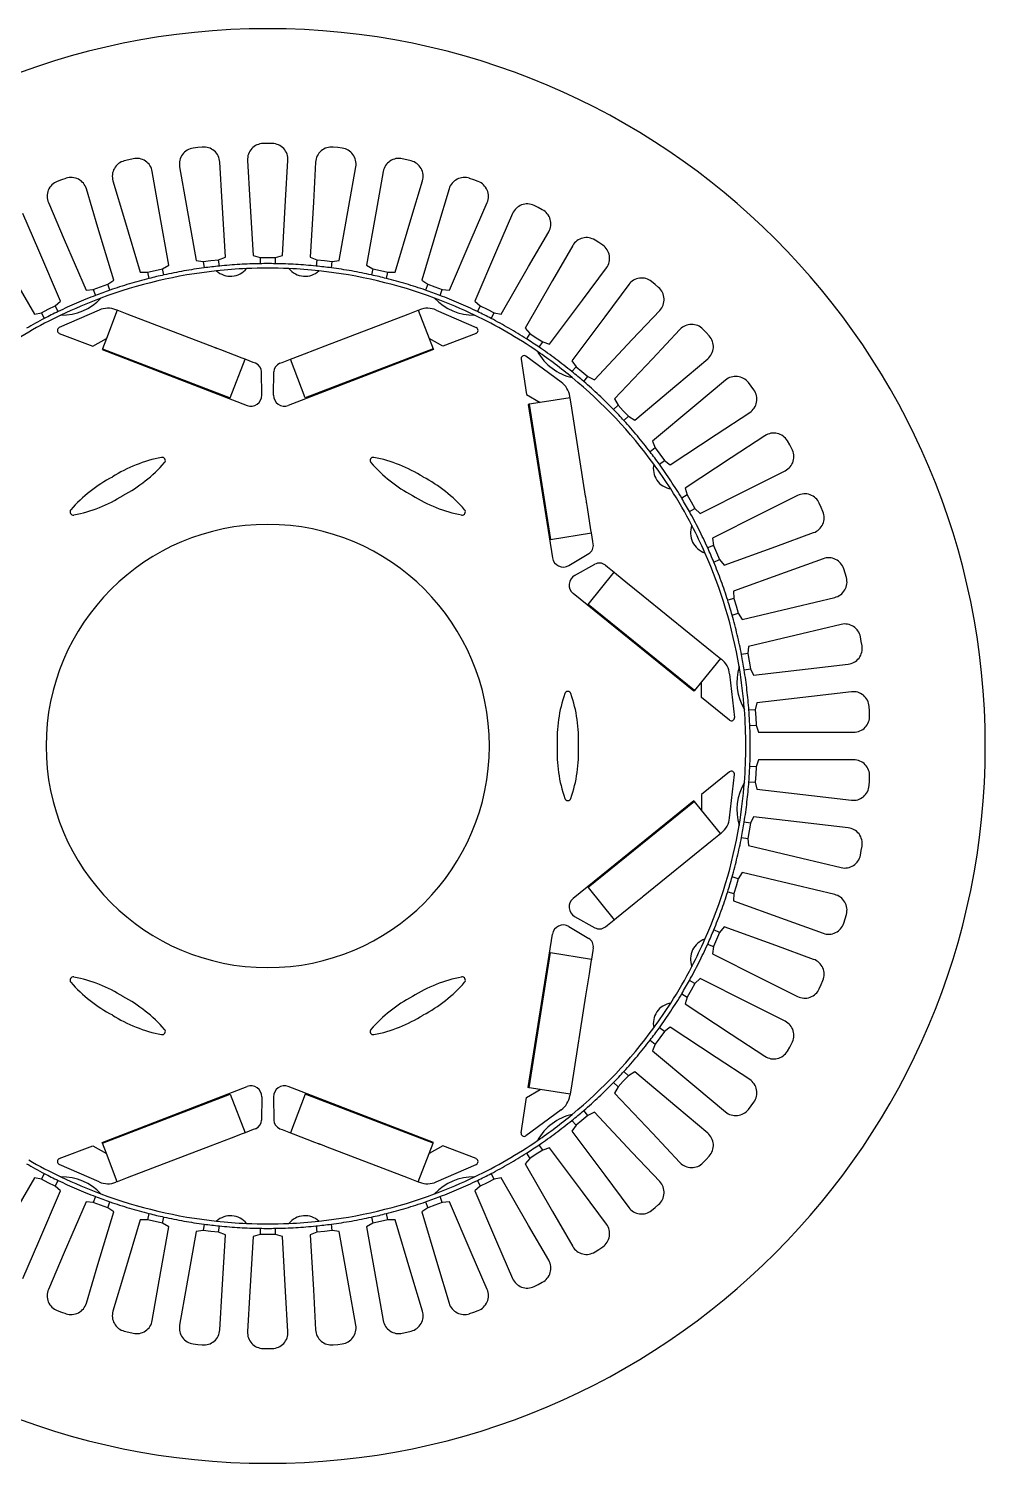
# Model space of a CAD drawing. Extents: x -112 to 112, y -112 to 113.
# Drawn here: x -37.5 to 112.5, y -112.5 to 112.5 of the extents above; entities that cross this region are included whole.
import ezdxf

# ---------------------------------------------------------------- set-up
doc = ezdxf.new("R2010")
doc.units = 0
for name, color, linetype in [('default', 7, 'CONTINUOUS'), ('layer10', 7, 'CONTINUOUS'), ('layer1000', 7, 'CONTINUOUS')]:
    doc.layers.add(name, color=color, linetype=linetype)

msp = doc.modelspace()

# ---------------------------------------------------------------- linework, layer by layer
at = {"layer": 'default'}
for p, q in [((0, 94.5), (-0.72, 94.49)), ((0.72, 94.49), (0, 94.5)), ((-10.97, 93.86), (-11.68, 93.77)), ((-10.26, 93.93), (-10.97, 93.86)), ((10.97, 93.86), (10.26, 93.93)), ((11.68, 93.77), (10.97, 93.86)), ((-21.79, 91.95), (-22.49, 91.77)), ((-21.09, 92.11), (-21.79, 91.95)), ((-17, 83.88), (-18.1, 90.1)), ((-13.81, 90.85), (-12.72, 84.64)), ((-7.15, 85.29), (-7.51, 91.59)), ((-3.17, 91.84), (-2.8, 85.54)), ((2.8, 85.54), (3.17, 91.84)), ((7.51, 91.59), (7.15, 85.29)), ((12.72, 84.64), (13.81, 90.85)), ((18.1, 90.1), (17, 83.88)), ((21.79, 91.95), (21.09, 92.11)), ((22.49, 91.77), (21.79, 91.95)), ((-32.32, 88.8), (-32.99, 88.54)), ((-31.64, 89.03), (-32.32, 88.8)), ((-24.27, 88.64), (-22.46, 82.59)), ((22.46, 82.59), (24.27, 88.64)), ((32.32, 88.8), (31.64, 89.03)), ((32.99, 88.54), (32.32, 88.8)), ((-26.62, 81.34), (-28.43, 87.39)), ((-2.8, 85.54), (-2.3, 76.93)), ((2.3, 76.93), (2.8, 85.54)), ((28.43, 87.39), (26.62, 81.34)), ((-35.89, 77.7), (-38.39, 83.5)), ((-34.39, 85.22), (-31.89, 79.42)), ((-15.5, 75.39), (-17, 83.88)), ((-12.72, 84.64), (-11.22, 76.15)), ((-6.64, 76.68), (-7.15, 85.29)), ((7.15, 85.29), (6.64, 76.68)), ((11.22, 76.15), (12.72, 84.64)), ((17, 83.88), (15.5, 75.39)), ((31.89, 79.42), (34.39, 85.22)), ((38.39, 83.5), (35.89, 77.7)), ((42.41, 84.45), (41.76, 84.76)), ((43.05, 84.11), (42.41, 84.45)), ((-24.15, 73.08), (-26.62, 81.34)), ((-22.46, 82.59), (-19.98, 74.33)), ((19.98, 74.33), (22.46, 82.59)), ((26.62, 81.34), (24.15, 73.08)), ((-31.89, 79.42), (-28.48, 71.51)), ((28.48, 71.51), (31.89, 79.42)), ((40.9, 75.18), (44.05, 80.65)), ((51.93, 78.95), (51.32, 79.34)), ((52.52, 78.55), (51.93, 78.95)), ((-32.47, 69.78), (-35.89, 77.7)), ((-7.7, 76.26), (-6.64, 76.68)), ((-2.3, 76.93), (-1.21, 76.64)), ((-1.21, 76.64), (0, 76.64)), ((-1.21, 76.64), (-1.21, 75.64)), ((0, 76.64), (1.21, 76.64)), ((1.21, 76.64), (2.3, 76.93)), ((1.21, 75.64), (1.21, 76.64)), ((6.64, 76.68), (7.7, 76.26)), ((35.89, 77.7), (32.47, 69.78)), ((47.82, 78.48), (44.66, 73.01)), ((-40.9, 75.18), (-36.58, 67.72)), ((-19.98, 74.33), (-18.85, 74.3)), ((-18.85, 74.3), (-17.67, 74.57)), ((-18.85, 74.3), (-18.62, 73.32)), ((-17.67, 74.57), (-16.5, 74.85)), ((-16.5, 74.85), (-15.5, 75.39)), ((-16.27, 73.88), (-16.5, 74.85)), ((-11.22, 76.15), (-10.1, 75.98)), ((-10.1, 75.98), (-8.9, 76.12)), ((-10.1, 75.98), (-9.98, 74.99)), ((-8.9, 76.12), (-7.7, 76.26)), ((-7.58, 75.27), (-7.7, 76.26)), ((7.7, 76.26), (7.58, 75.27)), ((7.7, 76.26), (8.9, 76.12)), ((8.9, 76.12), (10.1, 75.98)), ((9.98, 74.99), (10.1, 75.98)), ((10.1, 75.98), (11.22, 76.15)), ((15.5, 75.39), (16.5, 74.85)), ((16.5, 74.85), (16.27, 73.88)), ((16.5, 74.85), (17.67, 74.57)), ((17.67, 74.57), (18.85, 74.3)), ((18.62, 73.32), (18.85, 74.3)), ((18.85, 74.3), (19.98, 74.33)), ((36.58, 67.72), (40.9, 75.18)), ((49.35, 69.93), (53.12, 74.99)), ((-27.35, 71.6), (-26.21, 72.02)), ((-26.21, 72.02), (-25.08, 72.43)), ((-25.08, 72.43), (-24.15, 73.08)), ((-24.73, 71.49), (-25.08, 72.43)), ((24.15, 73.08), (25.08, 72.43)), ((25.08, 72.43), (24.73, 71.49)), ((25.08, 72.43), (26.21, 72.02)), ((26.21, 72.02), (27.35, 71.6)), ((44.66, 73.01), (40.35, 65.54)), ((56.61, 72.39), (52.84, 67.33)), ((60.74, 72.39), (60.18, 72.84)), ((61.29, 71.92), (60.74, 72.39)), ((-33.31, 69.03), (-32.47, 69.78)), ((-28.48, 71.51), (-27.35, 71.6)), ((-27.35, 71.6), (-27.01, 70.66)), ((27.01, 70.66), (27.35, 71.6)), ((27.35, 71.6), (28.48, 71.51)), ((32.47, 69.78), (33.31, 69.03)), ((44.2, 63.01), (49.35, 69.93)), ((-36.58, 67.72), (-35.48, 67.95)), ((-35.48, 67.95), (-34.4, 68.49)), ((-35.48, 67.95), (-35.03, 67.05)), ((-34.4, 68.49), (-33.31, 69.03)), ((-32.87, 68.14), (-33.31, 69.03)), ((33.31, 69.03), (32.87, 68.14)), ((33.31, 69.03), (34.4, 68.49)), ((34.4, 68.49), (35.48, 67.95)), ((35.03, 67.05), (35.48, 67.95)), ((35.48, 67.95), (36.58, 67.72)), ((57.13, 63.73), (61.46, 68.32)), ((40.35, 65.54), (41.1, 64.7)), ((52.84, 67.33), (47.69, 60.41)), ((64.63, 65.33), (60.3, 60.74)), ((68.74, 64.85), (68.23, 65.36)), ((41.1, 64.7), (40.55, 63.86)), ((41.1, 64.7), (42.11, 64.03)), ((42.11, 64.03), (43.13, 63.37)), ((42.58, 62.53), (43.13, 63.37)), ((43.13, 63.37), (44.2, 63.01)), ((51.22, 57.45), (57.13, 63.73)), ((69.22, 64.32), (68.74, 64.85)), ((47.69, 60.41), (48.34, 59.49)), ((48.34, 59.49), (47.69, 58.72)), ((48.34, 59.49), (49.26, 58.71)), ((49.26, 58.71), (50.19, 57.93)), ((60.3, 60.74), (54.38, 54.47)), ((64.14, 56.66), (68.98, 60.72)), ((49.55, 57.17), (50.19, 57.93)), ((50.19, 57.93), (51.22, 57.45)), ((57.54, 51.12), (64.14, 56.66)), ((71.78, 57.39), (66.94, 53.33)), ((75.8, 56.43), (75.36, 57)), ((76.22, 55.85), (75.8, 56.43)), ((54.38, 54.47), (54.92, 53.47)), ((54.92, 53.47), (54.19, 52.79)), ((54.92, 53.47), (55.75, 52.59)), ((55.75, 52.59), (56.58, 51.71)), ((66.94, 53.33), (60.33, 47.79)), ((70.29, 48.83), (75.56, 52.3)), ((55.85, 51.03), (56.58, 51.71)), ((56.58, 51.71), (57.54, 51.12)), ((60.33, 47.79), (60.75, 46.74)), ((63.08, 44.09), (70.29, 48.83)), ((77.95, 48.67), (72.68, 45.2)), ((81.84, 47.25), (81.47, 47.87)), ((82.19, 46.62), (81.84, 47.25)), ((60.75, 46.74), (59.95, 46.14)), ((60.75, 46.74), (61.47, 45.77)), ((61.47, 45.77), (62.2, 44.8)), ((72.68, 45.2), (65.47, 40.46)), ((61.4, 44.2), (62.2, 44.8)), ((62.2, 44.8), (63.08, 44.09)), ((75.48, 40.34), (81.12, 43.18)), ((65.77, 39.37), (64.9, 38.87)), ((65.47, 40.46), (65.77, 39.37)), ((65.77, 39.37), (66.37, 38.32)), ((66.37, 38.32), (66.98, 37.27)), ((67.78, 36.47), (75.48, 40.34)), ((83.08, 39.29), (77.43, 36.46)), ((66.11, 36.77), (66.98, 37.27)), ((66.98, 37.27), (67.78, 36.47)), ((77.43, 36.46), (69.73, 32.59)), ((86.77, 37.43), (86.48, 38.08)), ((87.04, 36.76), (86.77, 37.43)), ((69.73, 32.59), (69.89, 31.47)), ((79.66, 31.31), (85.59, 33.47)), ((69.89, 31.47), (68.97, 31.07)), ((69.89, 31.47), (70.37, 30.36)), ((70.37, 30.36), (70.85, 29.24)), ((71.55, 28.36), (79.66, 31.31)), ((87.07, 29.38), (81.14, 27.22)), ((69.93, 28.85), (70.85, 29.24)), ((70.85, 29.24), (71.55, 28.36)), ((81.14, 27.22), (73.04, 24.27)), ((90.53, 27.1), (90.31, 27.79)), ((90.72, 26.41), (90.53, 27.1)), ((73.07, 23.14), (72.12, 22.85)), ((73.04, 24.27), (73.07, 23.14)), ((73.07, 23.14), (73.42, 21.98)), ((82.75, 21.85), (88.89, 23.3)), ((72.81, 20.53), (73.77, 20.82)), ((73.42, 21.98), (73.77, 20.82)), ((73.77, 20.82), (74.36, 19.86)), ((74.36, 19.86), (82.75, 21.85)), ((89.9, 19.07), (83.75, 17.61)), ((83.75, 17.61), (75.36, 15.63)), ((93.06, 16.41), (92.93, 17.12)), ((93.18, 15.7), (93.06, 16.41)), ((75.27, 14.5), (74.28, 14.33)), ((75.36, 15.63), (75.27, 14.5)), ((75.27, 14.5), (75.48, 13.31)), ((74.7, 11.94), (75.69, 12.12)), ((75.48, 13.31), (75.69, 12.12)), ((75.69, 12.12), (76.16, 11.09)), ((76.16, 11.09), (84.73, 12.09)), ((84.73, 12.09), (91, 12.83)), ((76.67, 6.77), (76.44, 5.66)), ((85.23, 7.77), (76.67, 6.77)), ((91.5, 8.51), (85.23, 7.77)), ((76.44, 5.66), (75.44, 5.61)), ((76.44, 5.66), (76.51, 4.46)), ((94.34, 5.49), (94.29, 6.21)), ((94.37, 4.78), (94.34, 5.49)), ((75.58, 3.19), (76.58, 3.25)), ((76.51, 4.46), (76.58, 3.25)), ((76.58, 3.25), (76.94, 2.17)), ((76.94, 2.17), (85.56, 2.17)), ((85.56, 2.17), (91.87, 2.17)), ((76.94, -2.17), (76.58, -3.25)), ((85.56, -2.17), (76.94, -2.17)), ((91.87, -2.17), (85.56, -2.17)), ((76.58, -3.25), (75.58, -3.19)), ((76.51, -4.46), (76.44, -5.66)), ((76.58, -3.25), (76.51, -4.46)), ((75.44, -5.61), (76.44, -5.66)), ((76.44, -5.66), (76.67, -6.77)), ((94.29, -6.21), (94.34, -5.49)), ((94.34, -5.49), (94.37, -4.78)), ((76.67, -6.77), (85.23, -7.77)), ((85.23, -7.77), (91.5, -8.51)), ((76.16, -11.09), (75.69, -12.12)), ((84.73, -12.09), (76.16, -11.09)), ((75.69, -12.12), (74.7, -11.94)), ((75.48, -13.31), (75.27, -14.5)), ((75.69, -12.12), (75.48, -13.31)), ((91, -12.83), (84.73, -12.09)), ((74.28, -14.33), (75.27, -14.5)), ((75.27, -14.5), (75.36, -15.63)), ((75.36, -15.63), (83.75, -17.61)), ((93.06, -16.41), (93.18, -15.7)), ((83.75, -17.61), (89.9, -19.07)), ((92.93, -17.12), (93.06, -16.41)), ((74.36, -19.86), (73.77, -20.82)), ((82.75, -21.85), (74.36, -19.86)), ((73.77, -20.82), (72.81, -20.53)), ((73.42, -21.98), (73.07, -23.14)), ((73.77, -20.82), (73.42, -21.98)), ((88.89, -23.3), (82.75, -21.85)), ((72.12, -22.85), (73.07, -23.14)), ((73.07, -23.14), (73.04, -24.27)), ((73.04, -24.27), (81.14, -27.22)), ((90.53, -27.1), (90.72, -26.41)), ((70.85, -29.24), (69.93, -28.85)), ((70.85, -29.24), (70.37, -30.36)), ((71.55, -28.36), (70.85, -29.24)), ((79.66, -31.31), (71.55, -28.36)), ((81.14, -27.22), (87.07, -29.38)), ((90.31, -27.79), (90.53, -27.1)), ((68.97, -31.07), (69.89, -31.47)), ((69.89, -31.47), (69.73, -32.59)), ((70.37, -30.36), (69.89, -31.47)), ((85.59, -33.47), (79.66, -31.31)), ((69.73, -32.59), (77.43, -36.46)), ((66.98, -37.27), (66.11, -36.77)), ((66.98, -37.27), (66.37, -38.32)), ((67.78, -36.47), (66.98, -37.27)), ((75.48, -40.34), (67.78, -36.47)), ((77.43, -36.46), (83.08, -39.29)), ((86.48, -38.08), (86.77, -37.43)), ((86.77, -37.43), (87.04, -36.76)), ((64.9, -38.87), (65.77, -39.37)), ((65.77, -39.37), (65.47, -40.46)), ((65.47, -40.46), (72.68, -45.2)), ((66.37, -38.32), (65.77, -39.37)), ((81.12, -43.18), (75.48, -40.34)), ((62.2, -44.8), (61.4, -44.2)), ((62.2, -44.8), (61.47, -45.77)), ((63.08, -44.09), (62.2, -44.8)), ((70.29, -48.83), (63.08, -44.09)), ((59.95, -46.14), (60.75, -46.74)), ((60.75, -46.74), (60.33, -47.79)), ((61.47, -45.77), (60.75, -46.74)), ((72.68, -45.2), (77.95, -48.67)), ((81.47, -47.87), (81.84, -47.25)), ((81.84, -47.25), (82.19, -46.62)), ((60.33, -47.79), (66.94, -53.33)), ((75.56, -52.3), (70.29, -48.83)), ((56.58, -51.71), (55.75, -52.59)), ((56.58, -51.71), (55.85, -51.03)), ((57.54, -51.12), (56.58, -51.71)), ((64.14, -56.66), (57.54, -51.12)), ((54.19, -52.79), (54.92, -53.47)), ((54.92, -53.47), (54.38, -54.47)), ((55.75, -52.59), (54.92, -53.47)), ((66.94, -53.33), (71.78, -57.39)), ((54.38, -54.47), (60.3, -60.74)), ((75.8, -56.43), (76.22, -55.85)), ((50.19, -57.93), (49.26, -58.71)), ((50.19, -57.93), (49.55, -57.17)), ((51.22, -57.45), (50.19, -57.93)), ((57.13, -63.73), (51.22, -57.45)), ((68.98, -60.72), (64.14, -56.66)), ((75.36, -57), (75.8, -56.43)), ((47.69, -58.72), (48.34, -59.49)), ((48.34, -59.49), (47.69, -60.41)), ((47.69, -60.41), (52.84, -67.33)), ((49.26, -58.71), (48.34, -59.49)), ((60.3, -60.74), (64.63, -65.33)), ((43.13, -63.37), (42.58, -62.53)), ((41.1, -64.7), (40.35, -65.54)), ((40.55, -63.86), (41.1, -64.7)), ((42.11, -64.03), (41.1, -64.7)), ((43.13, -63.37), (42.11, -64.03)), ((44.2, -63.01), (43.13, -63.37)), ((49.35, -69.93), (44.2, -63.01)), ((61.46, -68.32), (57.13, -63.73)), ((68.23, -65.36), (68.74, -64.85)), ((68.74, -64.85), (69.22, -64.32)), ((-35.03, -67.05), (-35.48, -67.95)), ((35.48, -67.95), (35.03, -67.05)), ((40.35, -65.54), (44.66, -73.01)), ((52.84, -67.33), (56.61, -72.39)), ((-36.58, -67.72), (-40.9, -75.18)), ((-35.48, -67.95), (-36.58, -67.72)), ((-34.4, -68.49), (-35.48, -67.95)), ((-33.31, -69.03), (-34.4, -68.49)), ((-33.31, -69.03), (-32.87, -68.14)), ((-32.47, -69.78), (-33.31, -69.03)), ((33.31, -69.03), (32.47, -69.78)), ((32.87, -68.14), (33.31, -69.03)), ((34.4, -68.49), (33.31, -69.03)), ((35.48, -67.95), (34.4, -68.49)), ((36.58, -67.72), (35.48, -67.95)), ((40.9, -75.18), (36.58, -67.72)), ((-35.89, -77.7), (-32.47, -69.78)), ((-28.48, -71.51), (-31.89, -79.42)), ((-27.35, -71.6), (-28.48, -71.51)), ((-27.01, -70.66), (-27.35, -71.6)), ((-26.21, -72.02), (-27.35, -71.6)), ((-25.08, -72.43), (-24.73, -71.49)), ((24.73, -71.49), (25.08, -72.43)), ((27.35, -71.6), (26.21, -72.02)), ((27.35, -71.6), (27.01, -70.66)), ((28.48, -71.51), (27.35, -71.6)), ((31.89, -79.42), (28.48, -71.51)), ((32.47, -69.78), (35.89, -77.7)), ((53.12, -74.99), (49.35, -69.93)), ((60.74, -72.39), (61.29, -71.92)), ((-26.62, -81.34), (-24.15, -73.08)), ((-25.08, -72.43), (-26.21, -72.02)), ((-24.15, -73.08), (-25.08, -72.43)), ((-18.62, -73.32), (-18.85, -74.3)), ((-16.5, -74.85), (-16.27, -73.88)), ((16.27, -73.88), (16.5, -74.85)), ((18.85, -74.3), (18.62, -73.32)), ((25.08, -72.43), (24.15, -73.08)), ((24.15, -73.08), (26.62, -81.34)), ((26.21, -72.02), (25.08, -72.43)), ((44.66, -73.01), (47.82, -78.48)), ((60.18, -72.84), (60.74, -72.39)), ((-19.98, -74.33), (-22.46, -82.59)), ((-18.85, -74.3), (-19.98, -74.33)), ((-17.67, -74.57), (-18.85, -74.3)), ((-16.5, -74.85), (-17.67, -74.57)), ((-17, -83.88), (-15.5, -75.39)), ((-15.5, -75.39), (-16.5, -74.85)), ((-11.22, -76.15), (-12.72, -84.64)), ((-10.1, -75.98), (-11.22, -76.15)), ((-9.98, -74.99), (-10.1, -75.98)), ((-8.9, -76.12), (-10.1, -75.98)), ((-7.7, -76.26), (-8.9, -76.12)), ((-7.7, -76.26), (-7.58, -75.27)), ((-6.64, -76.68), (-7.7, -76.26)), ((-1.21, -75.64), (-1.21, -76.64)), ((1.21, -76.64), (1.21, -75.64)), ((7.7, -76.26), (6.64, -76.68)), ((7.58, -75.27), (7.7, -76.26)), ((8.9, -76.12), (7.7, -76.26)), ((10.1, -75.98), (8.9, -76.12)), ((10.1, -75.98), (9.98, -74.99)), ((11.22, -76.15), (10.1, -75.98)), ((12.72, -84.64), (11.22, -76.15)), ((16.5, -74.85), (15.5, -75.39)), ((15.5, -75.39), (17, -83.88)), ((17.67, -74.57), (16.5, -74.85)), ((18.85, -74.3), (17.67, -74.57)), ((19.98, -74.33), (18.85, -74.3)), ((22.46, -82.59), (19.98, -74.33)), ((44.05, -80.65), (40.9, -75.18)), ((-38.39, -83.5), (-35.89, -77.7)), ((-7.15, -85.29), (-6.64, -76.68)), ((-2.3, -76.93), (-2.8, -85.54)), ((-1.21, -76.64), (-2.3, -76.93)), ((0, -76.64), (-1.21, -76.64)), ((1.21, -76.64), (0, -76.64)), ((2.3, -76.93), (1.21, -76.64)), ((2.8, -85.54), (2.3, -76.93)), ((6.64, -76.68), (7.15, -85.29)), ((35.89, -77.7), (38.39, -83.5)), ((51.93, -78.95), (52.52, -78.55)), ((-31.89, -79.42), (-34.39, -85.22)), ((34.39, -85.22), (31.89, -79.42)), ((51.32, -79.34), (51.93, -78.95)), ((-28.43, -87.39), (-26.62, -81.34)), ((-22.46, -82.59), (-24.27, -88.64)), ((24.27, -88.64), (22.46, -82.59)), ((26.62, -81.34), (28.43, -87.39)), ((-18.1, -90.1), (-17, -83.88)), ((-12.72, -84.64), (-13.81, -90.85)), ((-7.51, -91.59), (-7.15, -85.29)), ((7.15, -85.29), (7.51, -91.59)), ((13.81, -90.85), (12.72, -84.64)), ((17, -83.88), (18.1, -90.1)), ((41.76, -84.76), (42.41, -84.45)), ((42.41, -84.45), (43.05, -84.11)), ((-2.8, -85.54), (-3.17, -91.84)), ((3.17, -91.84), (2.8, -85.54)), ((-32.99, -88.54), (-32.32, -88.8)), ((-32.32, -88.8), (-31.64, -89.03)), ((31.64, -89.03), (32.32, -88.8)), ((32.32, -88.8), (32.99, -88.54)), ((-22.49, -91.77), (-21.79, -91.95)), ((-21.79, -91.95), (-21.09, -92.11)), ((21.09, -92.11), (21.79, -91.95)), ((21.79, -91.95), (22.49, -91.77)), ((-11.68, -93.77), (-10.97, -93.86)), ((-10.97, -93.86), (-10.26, -93.93)), ((-0.72, -94.49), (0, -94.5)), ((0, -94.5), (0.72, -94.49)), ((10.26, -93.93), (10.97, -93.86)), ((10.97, -93.86), (11.68, -93.77))]:
    msp.add_line(p, q, dxfattribs=at)
for centre, radius, start, end in [((-11.35, 91.29), 2.5, 97.6739, 190), ((-10.01, 91.44), 2.5, 3.3333, 95.6594), ((-0.67, 91.99), 2.5, 91.0073, 183.3333), ((0.67, 91.99), 2.5, 356.6667, 88.9927), ((10.01, 91.44), 2.5, 84.3406, 176.6667), ((11.35, 91.29), 2.5, 350, 82.3261), ((-21.87, 89.35), 2.5, 104.3406, 196.6667), ((-20.56, 89.66), 2.5, 10, 102.3261), ((20.56, 89.66), 2.5, 77.6739, 170), ((21.87, 89.35), 2.5, 343.3333, 75.6594), ((-32.1, 86.21), 2.5, 111.0073, 203.3333), ((-30.83, 86.67), 2.5, 16.6667, 108.9927), ((30.83, 86.67), 2.5, 71.0073, 163.3333), ((32.1, 86.21), 2.5, 336.6667, 68.9927), ((40.68, 82.51), 2.5, 64.3406, 156.6667), ((41.89, 81.9), 2.5, 330, 62.3261), ((49.98, 77.23), 2.5, 57.6739, 150), ((51.11, 76.48), 2.5, 323.3333, 55.6594), ((0, 0), 75.65, 100, 102.4167), ((0, 0), 75.65, 97.5833, 100), ((0, 0), 75.65, 95.75, 97.5833), ((0, 0), 75.65, 93.3333, 95.75), ((0, 0), 75.65, 90.9167, 93.3333), ((0, 0), 75.65, 89.0833, 90.9167), ((0, 0), 75.65, 86.6667, 89.0833), ((0, 0), 75.65, 84.25, 86.6667), ((0, 0), 75.65, 82.4167, 84.25), ((0, 0), 75.65, 80, 82.4167), ((0, 0), 75.65, 77.5833, 80), ((0, 0), 75.65, 106.6667, 109.0833), ((0, 0), 75.65, 104.25, 106.6667), ((0, 0), 75.65, 102.4167, 104.25), ((0, 0), 75.65, 75.75, 77.5833), ((0, 0), 75.65, 73.3333, 75.75), ((0, 0), 75.65, 70.9167, 73.3333), ((58.61, 70.9), 2.5, 51.0073, 143.3333), ((0, 0), 75.65, 110.9167, 113.3333), ((0, 0), 75.65, 109.0833, 110.9167), ((0, 0), 75.65, 69.0833, 70.9167), ((0, 0), 75.65, 66.6667, 69.0833), ((59.65, 70.03), 2.5, 316.6667, 48.9927), ((0, 0), 75.65, 115.75, 117.5833), ((0, 0), 75.65, 113.3333, 115.75), ((0, 0), 75.65, 64.25, 66.6667), ((0, 0), 75.65, 62.4167, 64.25), ((0, 0), 75.65, 117.5833, 120), ((0, 0), 75.65, 60, 62.4167), ((0, 0), 75.65, 57.5833, 60), ((66.45, 63.62), 2.5, 44.3406, 136.6667), ((0, 0), 75.65, 55.75, 57.5833), ((67.37, 62.64), 2.5, 310, 42.3261), ((0, 0), 75.65, 53.3333, 55.75), ((0, 0), 75.65, 50.9167, 53.3333), ((0, 0), 75.65, 49.0833, 50.9167), ((0, 0), 75.65, 46.6667, 49.0833), ((73.38, 55.47), 2.5, 37.6739, 130), ((0, 0), 75.65, 44.25, 46.6667), ((74.19, 54.39), 2.5, 303.3333, 35.6594), ((0, 0), 75.65, 42.4167, 44.25), ((0, 0), 75.65, 40, 42.4167), ((0, 0), 75.65, 37.5833, 40), ((79.33, 46.58), 2.5, 31.0073, 123.3333), ((0, 0), 75.65, 35.75, 37.5833), ((80, 45.41), 2.5, 296.6667, 28.9927), ((0, 0), 75.65, 33.3333, 35.75), ((0, 0), 75.65, 30.9167, 33.3333), ((0, 0), 75.65, 29.0833, 30.9167), ((84.2, 37.05), 2.5, 24.3406, 116.6667), ((0, 0), 75.65, 26.6667, 29.0833), ((84.73, 35.81), 2.5, 290, 22.3261), ((0, 0), 75.65, 24.25, 26.6667), ((0, 0), 75.65, 22.4167, 24.25), ((87.93, 27.03), 2.5, 17.6739, 110), ((0, 0), 75.65, 20, 22.4167), ((0, 0), 75.65, 17.5833, 20), ((88.32, 25.74), 2.5, 283.3333, 15.6594), ((0, 0), 75.65, 15.75, 17.5833), ((0, 0), 75.65, 13.3333, 15.75), ((90.47, 16.64), 2.5, 11.0073, 103.3333), ((0, 0), 75.65, 10.9167, 13.3333), ((0, 0), 75.65, 9.0833, 10.9167), ((90.71, 15.31), 2.5, 276.6667, 8.9927), ((0, 0), 75.65, 6.6667, 9.0833), ((0, 0), 75.65, 4.25, 6.6667), ((91.79, 6.02), 2.5, 4.3406, 96.6667), ((0, 0), 75.65, 2.4167, 4.25), ((91.87, 4.67), 2.5, 270, 2.3261), ((0, 0), 75.65, 360, 2.4167), ((0, 0), 75.65, 357.5833, 0), ((91.87, -4.67), 2.5, 357.6739, 90), ((0, 0), 75.65, 355.75, 357.5833), ((0, 0), 75.65, 353.3333, 355.75), ((91.79, -6.02), 2.5, 263.3333, 355.6594), ((0, 0), 75.65, 350.9167, 353.3333), ((0, 0), 75.65, 349.0833, 350.9167), ((90.71, -15.31), 2.5, 351.0073, 83.3333), ((0, 0), 75.65, 346.6667, 349.0833), ((0, 0), 75.65, 344.25, 346.6667), ((90.47, -16.64), 2.5, 256.6667, 348.9927), ((0, 0), 75.65, 342.4167, 344.25), ((0, 0), 75.65, 340, 342.4167), ((88.32, -25.74), 2.5, 344.3406, 76.6667), ((0, 0), 75.65, 337.5833, 340), ((0, 0), 75.65, 335.75, 337.5833), ((87.93, -27.03), 2.5, 250, 342.3261), ((0, 0), 75.65, 333.3333, 335.75), ((84.73, -35.81), 2.5, 337.6739, 70), ((0, 0), 75.65, 330.9167, 333.3333), ((0, 0), 75.65, 329.0833, 330.9167), ((84.2, -37.05), 2.5, 243.3333, 335.6594), ((0, 0), 75.65, 326.6667, 329.0833), ((0, 0), 75.65, 324.25, 326.6667), ((0, 0), 75.65, 322.4167, 324.25), ((80, -45.41), 2.5, 331.0073, 63.3333), ((0, 0), 75.65, 320, 322.4167), ((0, 0), 75.65, 317.5833, 320), ((79.33, -46.58), 2.5, 236.6667, 328.9927), ((0, 0), 75.65, 315.75, 317.5833), ((0, 0), 75.65, 313.3333, 315.75), ((74.19, -54.39), 2.5, 324.3406, 56.6667), ((0, 0), 75.65, 310.9167, 313.3333), ((0, 0), 75.65, 309.0833, 310.9167), ((73.38, -55.47), 2.5, 230, 322.3261), ((0, 0), 75.65, 304.25, 306.6667), ((0, 0), 75.65, 306.6667, 309.0833), ((67.37, -62.64), 2.5, 317.6739, 50), ((0, 0), 75.65, 302.4167, 304.25), ((0, 0), 75.65, 300, 302.4167), ((0, 0), 75.65, 240, 242.4167), ((0, 0), 75.65, 242.4167, 244.25), ((0, 0), 75.65, 295.75, 297.5833), ((0, 0), 75.65, 297.5833, 300), ((66.45, -63.62), 2.5, 223.3333, 315.6594), ((0, 0), 75.65, 244.25, 246.6667), ((0, 0), 75.65, 246.6667, 249.0833), ((0, 0), 75.65, 290.9167, 293.3333), ((0, 0), 75.65, 293.3333, 295.75), ((59.65, -70.03), 2.5, 311.0073, 43.3333), ((0, 0), 75.65, 249.0833, 250.9167), ((0, 0), 75.65, 250.9167, 253.3333), ((0, 0), 75.65, 286.6667, 289.0833), ((0, 0), 75.65, 289.0833, 290.9167), ((0, 0), 75.65, 253.3333, 255.75), ((0, 0), 75.65, 255.75, 257.5833), ((0, 0), 75.65, 257.5833, 260), ((0, 0), 75.65, 280, 282.4167), ((0, 0), 75.65, 282.4167, 284.25), ((0, 0), 75.65, 284.25, 286.6667), ((58.61, -70.9), 2.5, 216.6667, 308.9927), ((0, 0), 75.65, 260, 262.4167), ((0, 0), 75.65, 262.4167, 264.25), ((0, 0), 75.65, 264.25, 266.6667), ((0, 0), 75.65, 266.6667, 269.0833), ((0, 0), 75.65, 269.0833, 270.9167), ((0, 0), 75.65, 270.9167, 273.3333), ((0, 0), 75.65, 273.3333, 275.75), ((0, 0), 75.65, 275.75, 277.5833), ((0, 0), 75.65, 277.5833, 280), ((51.11, -76.48), 2.5, 304.3406, 36.6667), ((49.98, -77.23), 2.5, 210, 302.3261), ((41.89, -81.9), 2.5, 297.6739, 30), ((-32.1, -86.21), 2.5, 156.6667, 248.9927), ((32.1, -86.21), 2.5, 291.0073, 23.3333), ((40.68, -82.51), 2.5, 203.3333, 295.6594), ((-30.83, -86.67), 2.5, 251.0073, 343.3333), ((30.83, -86.67), 2.5, 196.6667, 288.9927), ((-21.87, -89.35), 2.5, 163.3333, 255.6594), ((21.87, -89.35), 2.5, 284.3406, 16.6667), ((-20.56, -89.66), 2.5, 257.6739, 350), ((-11.35, -91.29), 2.5, 170, 262.3261), ((-10.01, -91.44), 2.5, 264.3406, 356.6667), ((-0.67, -91.99), 2.5, 176.6667, 268.9927), ((0.67, -91.99), 2.5, 271.0073, 3.3333), ((10.01, -91.44), 2.5, 183.3333, 275.6594), ((11.35, -91.29), 2.5, 277.6739, 10), ((20.56, -89.66), 2.5, 190, 282.3261)]:
    msp.add_arc(centre, radius, start, end, dxfattribs=at)
at = {"layer": 'layer10'}
for p, q in [((-26.43, 68.36), (-32.7, 65.62)), ((-23.61, 68.35), (-25.3, 63.93)), ((-23.61, 68.35), (-23.8, 68.43)), ((-22.04, 67.75), (-23.61, 68.35)), ((-9.03, 62.76), (-22.04, 67.75)), ((9.03, 62.76), (22.04, 67.75)), ((22.04, 67.75), (23.61, 68.35)), ((23.61, 68.35), (23.8, 68.43)), ((23.61, 68.35), (25.3, 63.93)), ((26.43, 68.36), (32.7, 65.62)), ((-32.68, 64.72), (-27.44, 62.72)), ((-27.44, 62.72), (-25.3, 63.93)), ((-25.3, 63.93), (-25.93, 62.29)), ((25.3, 63.93), (25.93, 62.29)), ((27.44, 62.72), (25.3, 63.93)), ((32.68, 64.72), (27.44, 62.72)), ((-25.93, 62.29), (-25.98, 62.16)), ((-25.98, 62.16), (-3.22, 53.42)), ((-25.93, 62.29), (-5.89, 54.6)), ((-8.88, 62.7), (-9.03, 62.76)), ((-8.26, 62.46), (-8.88, 62.7)), ((-8.24, 62.45), (-8.26, 62.46)), ((-8.21, 62.45), (-8.24, 62.45)), ((-8.18, 62.43), (-8.21, 62.45)), ((-8.12, 62.41), (-8.18, 62.43)), ((-8.1, 62.4), (-8.12, 62.41)), ((-8.08, 62.39), (-8.1, 62.4)), ((-8.04, 62.38), (-8.08, 62.39)), ((-8.02, 62.37), (-8.04, 62.38)), ((-7.97, 62.35), (-8.02, 62.37)), ((-7.93, 62.34), (-7.97, 62.35)), ((-7.34, 62.11), (-7.93, 62.34)), ((-4, 60.83), (-7.34, 62.11)), ((-3.56, 60.66), (-4, 60.83)), ((25.98, 62.16), (3.22, 53.42)), ((3.56, 60.66), (4, 60.83)), ((4, 60.83), (5.75, 61.5)), ((5.75, 61.5), (9.03, 62.76)), ((25.93, 62.29), (5.89, 54.6)), ((25.93, 62.29), (25.98, 62.16)), ((45.99, 57.07), (40.48, 61.13)), ((-5.89, 54.6), (-3.56, 60.66)), ((-2.28, 60.17), (-3.56, 60.66)), ((-1.91, 60.03), (-2.28, 60.17)), ((-0.92, 55.03), (-0.96, 58.67)), ((0.92, 55.03), (0.96, 58.67)), ((1.91, 60.03), (2.28, 60.17)), ((2.28, 60.17), (3.56, 60.66)), ((5.89, 54.6), (3.56, 60.66)), ((39.72, 60.66), (40.59, 55.12)), ((40.59, 55.12), (42.72, 53.88)), ((47.39, 54.62), (42.72, 53.88)), ((47.39, 54.62), (47.36, 54.82)), ((47.66, 52.96), (47.39, 54.62)), ((40.98, 53.6), (40.84, 53.58)), ((40.84, 53.58), (44.65, 29.5)), ((42.72, 53.88), (40.98, 53.6)), ((40.98, 53.6), (44.34, 32.4)), ((49.84, 39.2), (47.66, 52.96)), ((49.86, 39.04), (49.84, 39.2)), ((49.97, 38.38), (49.86, 39.04)), ((49.97, 38.36), (49.97, 38.38)), ((49.97, 38.33), (49.97, 38.36)), ((49.98, 38.3), (49.97, 38.33)), ((49.99, 38.24), (49.98, 38.3)), ((49.99, 38.21), (49.99, 38.24)), ((50, 38.19), (49.99, 38.21)), ((50, 38.15), (50, 38.19)), ((50.01, 38.13), (50, 38.15)), ((50.01, 38.08), (50.01, 38.13)), ((50.02, 38.04), (50.01, 38.08)), ((50.12, 37.41), (50.02, 38.04)), ((50.68, 33.88), (50.12, 37.41)), ((50.75, 33.41), (50.68, 33.88)), ((44.34, 32.4), (50.75, 33.41)), ((50.97, 32.06), (50.75, 33.41)), ((51.03, 31.66), (50.97, 32.06)), ((47.2, 28.31), (50.33, 30.17)), ((48.12, 26.72), (51.29, 28.5)), ((50.23, 22.2), (54.31, 27.25)), ((52.94, 28.36), (53.25, 28.11)), ((53.25, 28.11), (54.31, 27.25)), ((54.31, 27.25), (54.68, 26.95)), ((54.68, 26.95), (56.13, 25.77)), ((56.13, 25.77), (58.86, 23.56)), ((66.82, 8.58), (47.88, 23.92)), ((58.86, 23.56), (69.69, 14.79)), ((66.91, 8.68), (50.23, 22.2)), ((71, 13.73), (68.02, 10.05)), ((69.69, 14.79), (71, 13.73)), ((71, 13.73), (71.16, 13.6)), ((72.42, 11.29), (73.18, 4.49)), ((68.02, 10.05), (66.91, 8.68)), ((68.03, 7.59), (68.02, 10.05)), ((66.91, 8.68), (66.82, 8.58)), ((72.39, 4.06), (68.03, 7.59)), ((72.39, -4.06), (68.03, -7.59)), ((72.42, -11.29), (73.18, -4.49)), ((66.82, -8.58), (47.88, -23.92)), ((66.91, -8.68), (50.23, -22.2)), ((66.91, -8.68), (66.82, -8.58)), ((68.02, -10.05), (66.91, -8.68)), ((68.03, -7.59), (68.02, -10.05)), ((71, -13.73), (68.02, -10.05)), ((58.86, -23.56), (69.69, -14.79)), ((69.69, -14.79), (71, -13.73)), ((71, -13.73), (71.16, -13.6)), ((50.23, -22.2), (54.31, -27.25)), ((54.68, -26.95), (57.46, -24.7)), ((57.46, -24.7), (57.95, -24.3)), ((57.95, -24.3), (57.98, -24.27)), ((57.98, -24.27), (58.02, -24.24)), ((58.02, -24.24), (58.04, -24.23)), ((58.04, -24.23), (58.08, -24.2)), ((58.08, -24.2), (58.09, -24.19)), ((58.09, -24.19), (58.11, -24.17)), ((58.11, -24.17), (58.16, -24.13)), ((58.16, -24.13), (58.19, -24.11)), ((58.19, -24.11), (58.21, -24.09)), ((58.21, -24.09), (58.22, -24.08)), ((58.22, -24.08), (58.74, -23.66)), ((58.74, -23.66), (58.86, -23.56)), ((48.12, -26.72), (51.29, -28.5)), ((54.31, -27.25), (54.68, -26.95)), ((47.2, -28.31), (50.33, -30.17)), ((52.94, -28.36), (53.25, -28.11)), ((53.25, -28.11), (54.31, -27.25)), ((40.84, -53.58), (44.65, -29.5)), ((40.98, -53.6), (44.34, -32.4)), ((44.34, -32.4), (50.75, -33.41)), ((50.75, -33.41), (50.68, -33.88)), ((50.97, -32.06), (50.75, -33.41)), ((51.03, -31.66), (50.97, -32.06)), ((50.39, -35.73), (49.84, -39.2)), ((50.68, -33.88), (50.39, -35.73)), ((49.84, -39.2), (47.66, -52.96)), ((-25.98, -62.16), (-3.22, -53.42)), ((25.98, -62.16), (3.22, -53.42)), ((40.59, -55.12), (42.72, -53.88)), ((40.98, -53.6), (40.84, -53.58)), ((42.72, -53.88), (40.98, -53.6)), ((47.39, -54.62), (42.72, -53.88)), ((47.66, -52.96), (47.39, -54.62)), ((-25.93, -62.29), (-5.89, -54.6)), ((-5.89, -54.6), (-3.56, -60.66)), ((-0.92, -55.03), (-0.96, -58.67)), ((0.92, -55.03), (0.96, -58.67)), ((5.89, -54.6), (3.56, -60.66)), ((25.93, -62.29), (5.89, -54.6)), ((39.72, -60.66), (40.59, -55.12)), ((47.39, -54.62), (47.36, -54.82)), ((45.99, -57.07), (40.48, -61.13)), ((-3.56, -60.66), (-4, -60.83)), ((-2.28, -60.17), (-3.56, -60.66)), ((-1.91, -60.03), (-2.28, -60.17)), ((1.91, -60.03), (2.28, -60.17)), ((2.28, -60.17), (3.56, -60.66)), ((3.56, -60.66), (4, -60.83)), ((-32.68, -64.72), (-27.44, -62.72)), ((-27.44, -62.72), (-25.3, -63.93)), ((-25.93, -62.29), (-25.98, -62.16)), ((-25.3, -63.93), (-25.93, -62.29)), ((-9.03, -62.76), (-22.04, -67.75)), ((-5.75, -61.5), (-9.03, -62.76)), ((-4, -60.83), (-5.75, -61.5)), ((4, -60.83), (7.34, -62.11)), ((7.34, -62.11), (7.93, -62.34)), ((7.93, -62.34), (7.97, -62.35)), ((7.97, -62.35), (8.02, -62.37)), ((8.02, -62.37), (8.04, -62.38)), ((8.04, -62.38), (8.08, -62.39)), ((8.08, -62.39), (8.1, -62.4)), ((8.1, -62.4), (8.12, -62.41)), ((8.12, -62.41), (8.18, -62.43)), ((8.18, -62.43), (8.21, -62.45)), ((8.21, -62.45), (8.24, -62.45)), ((8.24, -62.45), (8.26, -62.46)), ((8.26, -62.46), (8.88, -62.7)), ((8.88, -62.7), (9.03, -62.76)), ((9.03, -62.76), (22.04, -67.75)), ((25.3, -63.93), (25.93, -62.29)), ((27.44, -62.72), (25.3, -63.93)), ((25.93, -62.29), (25.98, -62.16)), ((32.68, -64.72), (27.44, -62.72)), ((-23.61, -68.35), (-25.3, -63.93)), ((23.61, -68.35), (25.3, -63.93)), ((-26.43, -68.36), (-32.7, -65.62)), ((26.43, -68.36), (32.7, -65.62)), ((-23.61, -68.35), (-23.8, -68.43)), ((-22.04, -67.75), (-23.61, -68.35)), ((22.04, -67.75), (23.61, -68.35)), ((23.61, -68.35), (23.8, -68.43))]:
    msp.add_line(p, q, dxfattribs=at)
for centre, radius, start, end in [((0, 0), 74.95, 96.1507, 110.4374), ((0, 0), 74.95, 92.5401, 96.1507), ((-5.85, 76.93), 3.25, 227.7866, 320.9042), ((0, 0), 74.95, 87.4599, 92.5401), ((0, 0), 74.95, 83.8493, 87.4599), ((5.85, 76.93), 3.25, 219.0958, 312.2134), ((0, 0), 74.95, 69.5626, 83.8493), ((0, 0), 74.95, 110.4374, 115.6318), ((-32.25, 75.85), 8.28, 268.8169, 317.2523), ((0, 0), 74.95, 64.3682, 69.5626), ((32.25, 75.85), 8.28, 222.7477, 271.1831), ((0, 0), 74.95, 115.6317, 119.9999), ((-25.04, 65.19), 3.47, 69.0079, 113.6495), ((25.04, 65.19), 3.47, 66.3505, 110.9921), ((0, 0), 74.95, 60.0001, 64.3683), ((-32.5, 65.18), 0.483, 113.6495, 249.0079), ((32.5, 65.18), 0.483, 290.9921, 66.3505), ((0, 0), 74.95, 120.0001, 124.3683), ((0, 0), 74.95, 55.6317, 59.9999), ((40.19, 60.74), 0.483, 53.6495, 189.0079), ((0, 0), 74.95, 50.4374, 55.6318), ((49.56, 65.86), 8.28, 208.8169, 257.2523), ((-2.43, 58.65), 1.47, 0.6674, 69.0079), ((2.43, 58.65), 1.47, 110.9921, 179.3326), ((43.94, 54.28), 3.47, 9.0079, 53.6495), ((0, 0), 74.95, 36.1507, 50.4374), ((-2.62, 55.01), 1.7, 249.0079, 0.6674), ((2.62, 55.01), 1.7, 179.3326, 290.9921), ((-12.45, 23.47), 22.19, 100.9126, 122.4669), ((-16.55, 44.77), 0.5, 319.0874, 100.9126), ((16.55, 44.77), 0.5, 79.0874, 220.9126), ((12.45, 23.47), 22.19, 57.5331, 79.0874), ((-32.95, 58.98), 22.19, 297.5331, 319.0874), ((32.95, 58.98), 22.19, 220.9126, 242.4669), ((63.7, 43.53), 3.25, 167.7866, 260.9042), ((0, 0), 74.95, 32.5401, 36.1507), ((-14.1, 22.51), 22.19, 117.5331, 139.0874), ((14.1, 22.51), 22.19, 40.9126, 62.4669), ((-34.6, 58.02), 22.19, 280.9126, 302.4669), ((34.6, 58.02), 22.19, 237.5331, 259.0874), ((0, 0), 74.95, 27.4599, 32.5401), ((-30.49, 36.72), 0.5, 139.0874, 280.9126), ((30.49, 36.72), 0.5, 259.0874, 40.9126), ((0, 0), 34.75, 360, 180), ((69.54, 33.4), 3.25, 159.0958, 252.2134), ((0, 0), 74.95, 23.8493, 27.4599), ((49.58, 31.43), 1.47, 300.6674, 9.0079), ((46.33, 29.77), 1.7, 189.0079, 300.6674), ((0, 0), 74.95, 9.5626, 23.8493), ((52.01, 27.22), 1.47, 50.9921, 119.3326), ((48.95, 25.24), 1.7, 119.3326, 230.9921), ((68.97, 10.91), 3.47, 6.3505, 50.9921), ((81.82, 10), 8.28, 162.7477, 211.1831), ((0, 0), 74.95, 4.3682, 9.5626), ((67.55, 0.96), 22.19, 160.9126, 182.4669), ((47.05, 8.05), 0.5, 19.0874, 160.9126), ((26.55, 0.96), 22.19, 357.5331, 19.0874), ((0, 0), 74.95, 0.0001, 4.3683), ((72.7, 4.44), 0.483, 230.9921, 6.3505), ((0, 0), 34.75, 180, 360), ((67.55, -0.96), 22.19, 177.5331, 199.0874), ((26.55, -0.96), 22.19, 340.9126, 2.4669), ((0, 0), 74.95, 355.6317, 359.9999), ((72.7, -4.44), 0.483, 353.6495, 129.0079), ((81.82, -10), 8.28, 148.8169, 197.2523), ((0, 0), 74.95, 350.4374, 355.6318), ((47.05, -8.05), 0.5, 199.0874, 340.9126), ((0, 0), 74.95, 336.1507, 350.4374), ((68.97, -10.91), 3.47, 309.0079, 353.6495), ((48.95, -25.24), 1.7, 129.0079, 240.6674), ((46.33, -29.77), 1.7, 59.3326, 170.9921), ((52.01, -27.22), 1.47, 240.6674, 309.0079), ((49.58, -31.43), 1.47, 350.9921, 59.3326), ((69.54, -33.4), 3.25, 107.7866, 200.9042), ((0, 0), 74.95, 332.5401, 336.1507), ((0, 0), 74.95, 327.4599, 332.5401), ((-30.49, -36.72), 0.5, 79.0874, 220.9126), ((-14.1, -22.51), 22.19, 220.9126, 242.4669), ((-34.6, -58.02), 22.19, 57.5331, 79.0874), ((34.6, -58.02), 22.19, 100.9126, 122.4669), ((14.1, -22.51), 22.19, 297.5331, 319.0874), ((30.49, -36.72), 0.5, 319.0874, 100.9126), ((-32.95, -58.98), 22.19, 40.9126, 62.4669), ((32.95, -58.98), 22.19, 117.5331, 139.0874), ((63.7, -43.53), 3.25, 99.0958, 192.2134), ((0, 0), 74.95, 323.8493, 327.4599), ((-12.45, -23.47), 22.19, 237.5331, 259.0874), ((12.45, -23.47), 22.19, 280.9126, 302.4669), ((-16.55, -44.77), 0.5, 259.0874, 40.9126), ((16.55, -44.77), 0.5, 139.0874, 280.9126), ((0, 0), 74.95, 309.5626, 323.8493), ((-2.62, -55.01), 1.7, 359.3326, 110.9921), ((2.62, -55.01), 1.7, 69.0079, 180.6674), ((43.94, -54.28), 3.47, 306.3505, 350.9921), ((0, 0), 74.95, 304.3682, 309.5626), ((49.56, -65.86), 8.28, 102.7477, 151.1831), ((-2.43, -58.65), 1.47, 290.9921, 359.3326), ((2.43, -58.65), 1.47, 180.6674, 249.0079), ((40.19, -60.74), 0.483, 170.9921, 306.3505), ((0, 0), 74.95, 300.0001, 304.3683), ((0, 0), 74.95, 240.0001, 244.3683), ((-32.5, -65.18), 0.483, 110.9921, 246.3505), ((0, 0), 74.95, 295.6317, 299.9999), ((32.5, -65.18), 0.483, 293.6495, 69.0079), ((0, 0), 74.95, 244.3682, 249.5626), ((-32.25, -75.85), 8.28, 42.7477, 91.1831), ((-25.04, -65.19), 3.47, 246.3505, 290.9921), ((25.04, -65.19), 3.47, 249.0079, 293.6495), ((0, 0), 74.95, 290.4374, 295.6318), ((32.25, -75.85), 8.28, 88.8169, 137.2523), ((0, 0), 74.95, 249.5626, 263.8493), ((0, 0), 74.95, 276.1507, 290.4374), ((-5.85, -76.93), 3.25, 39.0958, 132.2134), ((5.85, -76.93), 3.25, 47.7866, 140.9042), ((0, 0), 74.95, 263.8493, 267.4599), ((0, 0), 74.95, 267.4599, 272.5401), ((0, 0), 74.95, 272.5401, 276.1507)]:
    msp.add_arc(centre, radius, start, end, dxfattribs=at)
at = {"layer": 'layer1000'}
for start, end in [(360, 180), (180, 360)]:
    msp.add_arc((0, 0), 112.5, start, end, dxfattribs=at)

doc.saveas('drawing.dxf')
